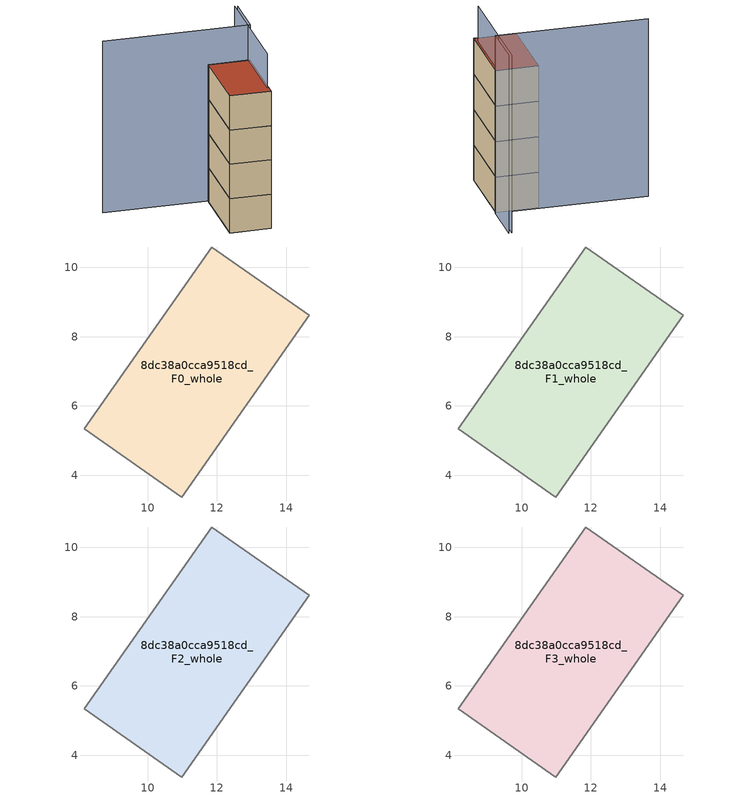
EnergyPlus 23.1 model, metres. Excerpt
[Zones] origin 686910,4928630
8dc38a0cca9518cd_F0_whole
 floor ground (EU_floor_Construction): 10.99,3.37 14.66,8.62 11.85,10.59 8.18,5.34 z0
 wall adiabatic (EU_wall_Construction): 8.18,5.34 11.85,10.59 14.66,8.62 10.99,3.37 8.18,5.34 z0:3
8dc38a0cca9518cd_F1_whole
 floor to 8dc38a0cca9518cd_F0_whole (EU_floor_Construction): 10.99,3.37 14.66,8.62 11.85,10.59 8.17,5.34 z3
 wall adiabatic (EU_wall_Construction): 8.18,5.34 11.85,10.59 14.66,8.62 10.99,3.37 8.18,5.34 z3:6
8dc38a0cca9518cd_F2_whole
 floor to 8dc38a0cca9518cd_F1_whole (EU_floor_Construction): 10.99,3.37 14.66,8.62 11.85,10.59 8.17,5.34 z6
 wall adiabatic (EU_wall_Construction): 8.18,5.34 11.85,10.59 14.66,8.62 10.99,3.37 8.18,5.34 z6:9
8dc38a0cca9518cd_F3_whole
 floor to 8dc38a0cca9518cd_F2_whole (EU_floor_Construction): 10.99,3.37 14.66,8.62 11.85,10.59 8.17,5.34 z9
 wall adiabatic (EU_wall_Construction): 8.18,5.34 11.85,10.59 14.66,8.62 10.99,3.37 8.18,5.34 z9:12
 roof outside (EU_roof_Construction): 14.66,8.62 10.99,3.37 8.18,5.34 11.85,10.59 z12
shading: 11.27,4.04 16.82,11.96 / 17.02,11.82 14.78,8.67 / 14.78,8.67 4.8,15.75 z0:15
[Building]
EU S2 Campaign: North Axis=0; Terrain=City; Solar Distribution=FullExterior
[Site:Location]
Bologna: Latitude=44.5; Longitude=11.25; Time Zone=1; Elevation=37
[SizingPeriod:WeatherFileDays]
AnnualSizingPeriod: Begin Month=1; Begin Day of Month=1; End Month=12; End Day of Month=31; Day of Week for Start Day=Monday; Use Weather File Daylight Saving Period=No; Use Weather File Rain and Snow Indicators=No
[MATERIAL]
EU_InternalMass_Material: Roughness=MediumRough; Thickness=0.1; Conductivity=1; Density=1800; Specific Heat=900; Thermal Absorptance=0.9; Solar Absorptance=0.7; Visible Absorptance=0.7
[MATERIAL:NOMASS] Roughness=MediumRough; Thermal Absorptance=0.9; Solar Absorptance=0.7; Visible Absorptance=0.7
Name | Thermal Resistance
EU_wall_NoMass | 0.781309
EU_roof_NoMass | 0.418499
EU_floor_NoMass | 0.563442
[CONSTRUCTION]
EU_wall_Construction: EU_wall_NoMass
EU_roof_Construction: EU_roof_NoMass
EU_floor_Construction: EU_floor_NoMass
EU_InternalMass_Construction: EU_InternalMass_Material
[ZONE] Type=1; Multiplier=1; Ceiling Height=autocalculate; Floor Area=autocalculate; Part of Total Floor Area=Yes
Name | Volume
8dc38a0cca9518cd_F0_whole | 66.0007
8dc38a0cca9518cd_F1_whole; 8dc38a0cca9518cd_F2_whole; 8dc38a0cca9518cd_F3_whole | 66.0022
[INTERNALMASS] Construction=EU_InternalMass_Construction; Surface Area=22.0004
Name | Zone or ZoneList
8dc38a0cca9518cd_F0_whole_EU_InternalMass | 8dc38a0cca9518cd_F0_whole
8dc38a0cca9518cd_F1_whole_EU_InternalMass | 8dc38a0cca9518cd_F1_whole
8dc38a0cca9518cd_F2_whole_EU_InternalMass | 8dc38a0cca9518cd_F2_whole
8dc38a0cca9518cd_F3_whole_EU_InternalMass | 8dc38a0cca9518cd_F3_whole
[OTHEREQUIPMENT] Fuel Type=Electricity; Design Level Calculation Method=Watts/Area; Power per Zone Floor Area=1; Fraction Latent=0; Fraction Radiant=0; Fraction Lost=0; Carbon Dioxide Generation Rate=0; EndUse Subcategory=EU_Step8_InternalGains
Name | Zone or ZoneList or Space or SpaceList | Schedule
EU_Step8_InternalGain_8dc38a0cca9518cd_F0_whole_f000 | 8dc38a0cca9518cd_F0_whole | EU_Step8_GainSchedule_8dc38a0cca9518cd_F0_whole_f000
EU_Step8_InternalGain_8dc38a0cca9518cd_F1_whole_f000 | 8dc38a0cca9518cd_F1_whole | EU_Step8_GainSchedule_8dc38a0cca9518cd_F1_whole_f000
EU_Step8_InternalGain_8dc38a0cca9518cd_F2_whole_f000 | 8dc38a0cca9518cd_F2_whole | EU_Step8_GainSchedule_8dc38a0cca9518cd_F2_whole_f000
EU_Step8_InternalGain_8dc38a0cca9518cd_F3_whole_f000 | 8dc38a0cca9518cd_F3_whole | EU_Step8_GainSchedule_8dc38a0cca9518cd_F3_whole_f000
[ZONEVENTILATION:DESIGNFLOWRATE] Schedule=EU_AlwaysOn; Design Flow Rate Calculation Method=AirChanges/Hour; Air Changes per Hour=0.692607; Ventilation Type=Natural; Fan Pressure Rise=0; Fan Total Efficiency=1; Constant Term Coefficient=1; Temperature Term Coefficient=0; Velocity Term Coefficient=0; Velocity Squared Term Coefficient=0; Minimum Indoor Temperature=-100; Maximum Indoor Temperature=100; Delta Temperature=-100; Minimum Outdoor Temperature=-100; Maximum Outdoor Temperature=100; Maximum Wind Speed=40
Name | Zone or ZoneList or Space or SpaceList
EU_ConstantAir_8dc38a0cca9518cd_F0_whole | 8dc38a0cca9518cd_F0_whole
EU_ConstantAir_8dc38a0cca9518cd_F1_whole | 8dc38a0cca9518cd_F1_whole
EU_ConstantAir_8dc38a0cca9518cd_F2_whole | 8dc38a0cca9518cd_F2_whole
EU_ConstantAir_8dc38a0cca9518cd_F3_whole | 8dc38a0cca9518cd_F3_whole
[HVACTEMPLATE:THERMOSTAT] Constant Heating Setpoint=20; Constant Cooling Setpoint=50
EU_HeatOnly_8dc38a0cca9518cd_F0_whole; EU_HeatOnly_8dc38a0cca9518cd_F1_whole; EU_HeatOnly_8dc38a0cca9518cd_F2_whole; EU_HeatOnly_8dc38a0cca9518cd_F3_whole
[HVACTEMPLATE:ZONE:IDEALLOADSAIRSYSTEM] System Availability Schedule=EU_AlwaysOn; Maximum Heating Supply Air Temperature=50; Minimum Cooling Supply Air Temperature=13; Maximum Heating Supply Air Humidity Ratio=0.0156; Minimum Cooling Supply Air Humidity Ratio=0.0077; Heating Limit=NoLimit; Cooling Limit=NoLimit; Heating Availability Schedule=EU_AlwaysOn; Cooling Availability Schedule=EU_CoolingOff; Dehumidification Control Type=ConstantSensibleHeatRatio; Cooling Sensible Heat Ratio=0.7; Dehumidification Setpoint=60; Humidification Control Type=None; Humidification Setpoint=30; Outdoor Air Method=None; Outdoor Air Flow Rate per Person=0.00944; Outdoor Air Flow Rate per Zone Floor Area=0; Outdoor Air Flow Rate per Zone=0; Demand Controlled Ventilation Type=None; Outdoor Air Economizer Type=NoEconomizer; Heat Recovery Type=None; Sensible Heat Recovery Effectiveness=0.7; Latent Heat Recovery Effectiveness=0.65
Name | Template Thermostat
8dc38a0cca9518cd_F0_whole | EU_HeatOnly_8dc38a0cca9518cd_F0_whole
8dc38a0cca9518cd_F1_whole | EU_HeatOnly_8dc38a0cca9518cd_F1_whole
8dc38a0cca9518cd_F2_whole | EU_HeatOnly_8dc38a0cca9518cd_F2_whole
8dc38a0cca9518cd_F3_whole | EU_HeatOnly_8dc38a0cca9518cd_F3_whole
[SIZING:ZONE] Zone Cooling Design Supply Air Temperature Input Method=SupplyAirTemperature; Zone Cooling Design Supply Air Temperature=13; Zone Heating Design Supply Air Temperature Input Method=SupplyAirTemperature; Zone Heating Design Supply Air Temperature=50; Zone Cooling Design Supply Air Humidity Ratio=0.008; Zone Heating Design Supply Air Humidity Ratio=0.008; Cooling Design Air Flow Method=DesignDay; Cooling Design Air Flow Rate=0; Cooling Minimum Air Flow per Zone Floor Area=0.000762; Cooling Minimum Air Flow=0; Cooling Minimum Air Flow Fraction=0.2; Heating Design Air Flow Method=DesignDay; Heating Design Air Flow Rate=0; Heating Maximum Air Flow per Zone Floor Area=0.002032; Heating Maximum Air Flow=0.141576; Heating Maximum Air Flow Fraction=0.3; Account for Dedicated Outdoor Air System=No; Dedicated Outdoor Air System Control Strategy=NeutralSupplyAir; Dedicated Outdoor Air Low Setpoint Temperature for Design=autosize; Dedicated Outdoor Air High Setpoint Temperature for Design=autosize; Zone Load Sizing Method=Sensible Load Only No Latent Load; Zone Latent Cooling Design Supply Air Humidity Ratio Input Method=HumidityRatioDifference; Zone Cooling Design Supply Air Humidity Ratio Difference=0.005; Zone Latent Heating Design Supply Air Humidity Ratio Input Method=HumidityRatioDifference; Zone Humidification Design Supply Air Humidity Ratio Difference=0.005
8dc38a0cca9518cd_F0_whole; 8dc38a0cca9518cd_F1_whole; 8dc38a0cca9518cd_F2_whole; 8dc38a0cca9518cd_F3_whole
[SCHEDULE:CONSTANT]
Name | Hourly Value
EU_AlwaysOn | 1
EU_CoolingOff | 0
[SCHEDULE:FILE] Column Number=1; Rows to Skip at Top=0; Number of Hours of Data=8760; Column Separator=Comma; Interpolate to Timestep=No; Minutes per Item=60; Adjust Schedule for Daylight Savings=Yes
Name | File
EU_Step8_GainSchedule_8dc38a0cca9518cd_F0_whole_f000 | ../../schedules/8dc38a0cca9518cd/8dc38a0cca9518cd_F0_whole_f000_gain.csv
EU_Step8_GainSchedule_8dc38a0cca9518cd_F1_whole_f000 | ../../schedules/8dc38a0cca9518cd/8dc38a0cca9518cd_F1_whole_f000_gain.csv
EU_Step8_GainSchedule_8dc38a0cca9518cd_F2_whole_f000 | ../../schedules/8dc38a0cca9518cd/8dc38a0cca9518cd_F2_whole_f000_gain.csv
EU_Step8_GainSchedule_8dc38a0cca9518cd_F3_whole_f000 | ../../schedules/8dc38a0cca9518cd/8dc38a0cca9518cd_F3_whole_f000_gain.csv
